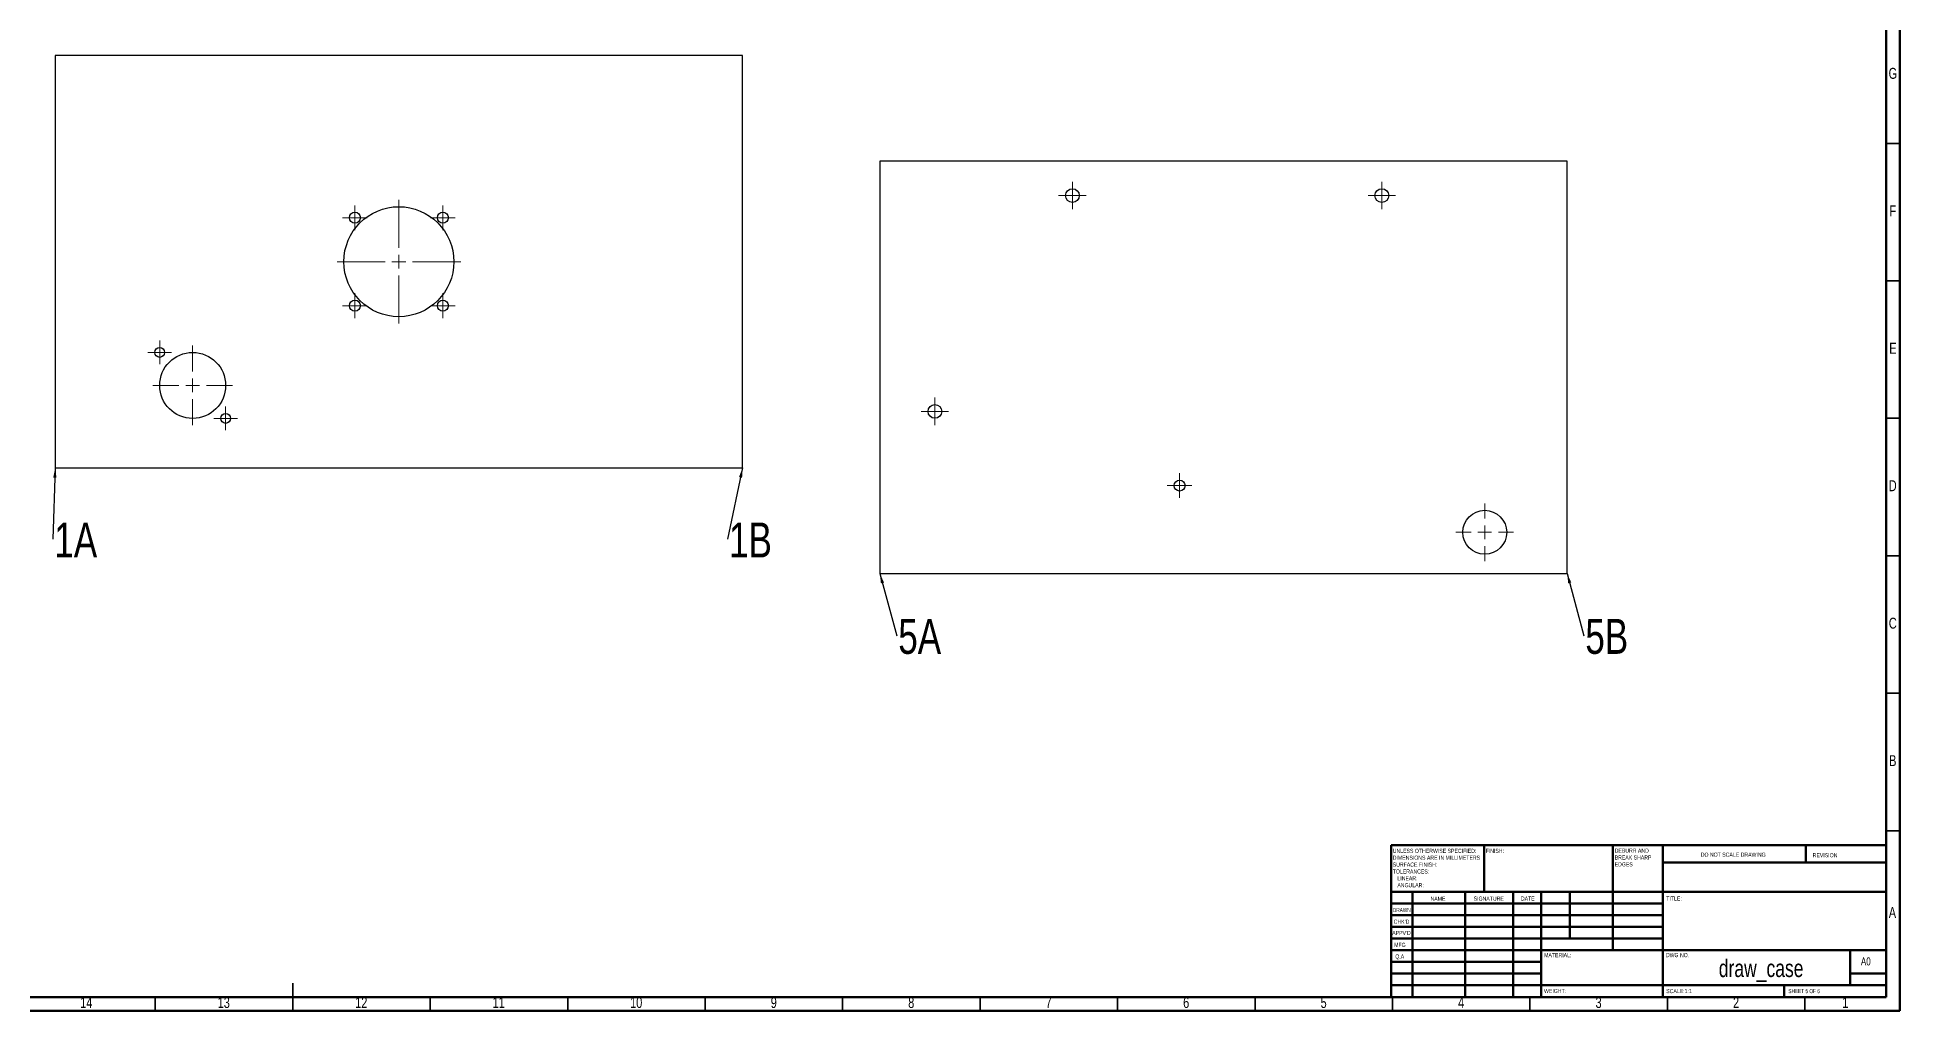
# Model space of a CAD drawing. Header units: millimetres. Extents: x 1 to 1184, y 0 to 836.
# Drawn here: x 507 to 1184, y 5 to 359 of the extents above; entities that cross this region are included whole.
import ezdxf

# ---------------------------------------------------------------- set-up
doc = ezdxf.new("R2010")
doc.units = ezdxf.units.MM
doc.styles.add('SLDTEXTSTYLE0', font='TXT', dxfattribs={"width": 0.75})
doc.styles.add('SLDTEXTSTYLE1', font='TXT', dxfattribs={"width": 0.686449})
doc.styles.add('SLDTEXTSTYLE2', font='TXT', dxfattribs={"width": 0.6875})
doc.dimstyles.new('SLDDIMSTYLE0', dxfattribs={"dimtxt": 0.18, "dimasz": 3.556, "dimexe": 0, "dimexo": 0.0625, "dimgap": 0, "dimtad": 0, "dimtih": 1, "dimtoh": 1, "dimdec": 0, "dimrnd": 1e-09, "dimzin": 0, "dimdsep": 46, "dimtxsty": 'Standard', "dimsah": 1, "dimcen": 0.09, "dimadec": 0, "dimazin": 0, "dimtfac": 3.556, "dimtdec": 0, "dimtofl": 0, "dimtmove": 0, "dimatfit": 3, "dimfxl": 0, "dimfrac": 2, "dimtolj": 1, "dimtzin": 0, "dimarcsym": 0})

# ---------------------------------------------------------------- blocks, each defined once
blk = doc.blocks.new('SW_NOTE_10')
at = {"color": 0, "linetype": 'Continuous', "lineweight": 0, "char_height": 1.5, "attachment_point": 1, "style": 'SLDTEXTSTYLE0'}
for s, insert in [('UNLESS OTHERWISE SPECIFIED:', (0, 1.93)), ('TOLERANCES:', (0, -5.57)), ('SURFACE FINISH:', (0, -3.07)), ('DIMENSIONS ARE IN MILLIMETERS', (0, -0.57)), ('ANGULAR:', (1.69, -10.57)), ('LINEAR:', (1.69, -8.07))]:
    blk.add_mtext(s, dxfattribs=dict(at, insert=insert))
blk = doc.blocks.new('SW_NOTE_11')
at = {"color": 0, "linetype": 'Continuous', "lineweight": 0, "char_height": 1.5, "attachment_point": 1, "style": 'SLDTEXTSTYLE0'}
for s, insert in [('DEBURR AND', (0, 1.93)), ('BREAK SHARP', (0, -0.57)), ('EDGES', (0, -3.07))]:
    blk.add_mtext(s, dxfattribs=dict(at, insert=insert))
blk = doc.blocks.new('SW_NOTE_12')
at = {"color": 0, "linetype": 'Continuous', "lineweight": 0, "insert": (0.57, 6.11), "char_height": 12.7, "attachment_point": 1, "style": 'SLDTEXTSTYLE0'}
blk.add_mtext('1A', dxfattribs=at)
blk = doc.blocks.new('SW_NOTE_13')
at = {"color": 0, "linetype": 'Continuous', "lineweight": 0, "insert": (0.53, 6.11), "char_height": 12.7, "attachment_point": 1, "style": 'SLDTEXTSTYLE0'}
blk.add_mtext('1B', dxfattribs=at)
blk = doc.blocks.new('SW_CENTERMARKSYMBOL_66')
at = {"color": 0, "linetype": 'Continuous', "lineweight": 0}
for p, q in [((0, 5), (0, 22.5)), ((-5, 0), (-22.5, 0)), ((0, 0), (-2.5, 0)), ((0, 0), (0, 2.5)), ((0, 0), (0, -2.5)), ((0, 0), (2.5, 0)), ((5, 0), (22.5, 0)), ((0, -5), (0, -22.5))]:
    blk.add_line(p, q, dxfattribs=at)
blk = doc.blocks.new('SW_CENTERMARKSYMBOL_67')
at = {"color": 0, "linetype": 'Continuous', "lineweight": 0}
for p, q in [((-2.5, 0), (-4.5, 0)), ((0, 0), (-2.5, 0)), ((0, 2.5), (0, 4.5)), ((0, 0), (0, 2.5)), ((0, 0), (0, -2.5)), ((0, 0), (2.5, 0)), ((2.5, 0), (4.5, 0)), ((0, -2.5), (0, -4.5))]:
    blk.add_line(p, q, dxfattribs=at)
blk = doc.blocks.new('SW_CENTERMARKSYMBOL_68')
at = {"color": 0, "linetype": 'Continuous', "lineweight": 0}
for p, q in [((-2.5, 0), (-4.5, 0)), ((0, 0), (-2.5, 0)), ((0, 2.5), (0, 4.5)), ((0, 0), (0, 2.5)), ((0, 0), (0, -2.5)), ((0, 0), (2.5, 0)), ((2.5, 0), (4.5, 0)), ((0, -2.5), (0, -4.5))]:
    blk.add_line(p, q, dxfattribs=at)
blk = doc.blocks.new('SW_CENTERMARKSYMBOL_69')
at = {"color": 0, "linetype": 'Continuous', "lineweight": 0}
for p, q in [((-2.5, 0), (-4.5, 0)), ((0, 0), (-2.5, 0)), ((0, 2.5), (0, 4.5)), ((0, 0), (0, 2.5)), ((0, 0), (0, -2.5)), ((0, 0), (2.5, 0)), ((2.5, 0), (4.5, 0)), ((0, -2.5), (0, -4.5))]:
    blk.add_line(p, q, dxfattribs=at)
blk = doc.blocks.new('SW_CENTERMARKSYMBOL_70')
at = {"color": 0, "linetype": 'Continuous', "lineweight": 0}
for p, q in [((-2.5, 0), (-4.5, 0)), ((0, 0), (-2.5, 0)), ((0, 2.5), (0, 4.5)), ((0, 0), (0, 2.5)), ((0, 0), (0, -2.5)), ((0, 0), (2.5, 0)), ((2.5, 0), (4.5, 0)), ((0, -2.5), (0, -4.5))]:
    blk.add_line(p, q, dxfattribs=at)
blk = doc.blocks.new('SW_CENTERMARKSYMBOL_71')
at = {"color": 0, "linetype": 'Continuous', "lineweight": 0}
for p, q in [((0, 5), (0, 14.5)), ((-5, 0), (-14.5, 0)), ((0, 0), (-2.5, 0)), ((0, 0), (0, 2.5)), ((0, 0), (0, -2.5)), ((0, 0), (2.5, 0)), ((5, 0), (14.5, 0)), ((0, -5), (0, -14.5))]:
    blk.add_line(p, q, dxfattribs=at)
blk = doc.blocks.new('SW_CENTERMARKSYMBOL_72')
at = {"color": 0, "linetype": 'Continuous', "lineweight": 0}
for p, q in [((-2.5, 0), (-4.3, 0)), ((0, 0), (-2.5, 0)), ((0, 2.5), (0, 4.3)), ((0, 0), (0, 2.5)), ((0, 0), (0, -2.5)), ((0, 0), (2.5, 0)), ((2.5, 0), (4.3, 0)), ((0, -2.5), (0, -4.3))]:
    blk.add_line(p, q, dxfattribs=at)
blk = doc.blocks.new('SW_CENTERMARKSYMBOL_73')
at = {"color": 0, "linetype": 'Continuous', "lineweight": 0}
for p, q in [((-2.5, 0), (-4.3, 0)), ((0, 0), (-2.5, 0)), ((0, 2.5), (0, 4.3)), ((0, 0), (0, 2.5)), ((0, 0), (0, -2.5)), ((0, 0), (2.5, 0)), ((2.5, 0), (4.3, 0)), ((0, -2.5), (0, -4.3))]:
    blk.add_line(p, q, dxfattribs=at)
blk = doc.blocks.new('SW_NOTE_24')
at = {"color": 0, "linetype": 'Continuous', "lineweight": 0, "insert": (0.51, 6.14), "char_height": 12.7, "attachment_point": 1, "style": 'SLDTEXTSTYLE0'}
blk.add_mtext('5A', dxfattribs=at)
blk = doc.blocks.new('SW_NOTE_25')
at = {"color": 0, "linetype": 'Continuous', "lineweight": 0, "insert": (0.58, 6.14), "char_height": 12.7, "attachment_point": 1, "style": 'SLDTEXTSTYLE0'}
blk.add_mtext('5B', dxfattribs=at)
blk = doc.blocks.new('SW_CENTERMARKSYMBOL_86')
at = {"color": 0, "linetype": 'Continuous', "lineweight": 0}
for p, q in [((0, 5), (0, 10.5)), ((-5, 0), (-10.5, 0)), ((0, 0), (-2.5, 0)), ((0, 0), (0, 2.5)), ((0, 0), (0, -2.5)), ((0, 0), (2.5, 0)), ((5, 0), (10.5, 0)), ((0, -5), (0, -10.5))]:
    blk.add_line(p, q, dxfattribs=at)
blk = doc.blocks.new('SW_CENTERMARKSYMBOL_87')
at = {"color": 0, "linetype": 'Continuous', "lineweight": 0}
for p, q in [((-2.5, 0), (-5, 0)), ((0, 0), (-2.5, 0)), ((0, 2.5), (0, 5)), ((0, 0), (0, 2.5)), ((0, 0), (0, -2.5)), ((0, 0), (2.5, 0)), ((2.5, 0), (5, 0)), ((0, -2.5), (0, -5))]:
    blk.add_line(p, q, dxfattribs=at)
blk = doc.blocks.new('SW_CENTERMARKSYMBOL_88')
at = {"color": 0, "linetype": 'Continuous', "lineweight": 0}
for p, q in [((-2.5, 0), (-5, 0)), ((0, 0), (-2.5, 0)), ((0, 2.5), (0, 5)), ((0, 0), (0, 2.5)), ((0, 0), (0, -2.5)), ((0, 0), (2.5, 0)), ((2.5, 0), (5, 0)), ((0, -2.5), (0, -5))]:
    blk.add_line(p, q, dxfattribs=at)
blk = doc.blocks.new('SW_CENTERMARKSYMBOL_89')
at = {"color": 0, "linetype": 'Continuous', "lineweight": 0}
for p, q in [((-2.5, 0), (-5, 0)), ((0, 0), (-2.5, 0)), ((0, 2.5), (0, 5)), ((0, 0), (0, 2.5)), ((0, 0), (0, -2.5)), ((0, 0), (2.5, 0)), ((2.5, 0), (5, 0)), ((0, -2.5), (0, -5))]:
    blk.add_line(p, q, dxfattribs=at)
blk = doc.blocks.new('SW_CENTERMARKSYMBOL_90')
at = {"color": 0, "linetype": 'Continuous', "lineweight": 0}
for p, q in [((-2.5, 0), (-4.5, 0)), ((0, 0), (-2.5, 0)), ((0, 2.5), (0, 4.5)), ((0, 0), (0, 2.5)), ((0, 0), (0, -2.5)), ((0, 0), (2.5, 0)), ((2.5, 0), (4.5, 0)), ((0, -2.5), (0, -4.5))]:
    blk.add_line(p, q, dxfattribs=at)

msp = doc.modelspace()

# ---------------------------------------------------------------- linework, layer by layer
at = {"color": 7, "linetype": 'Continuous', "lineweight": 70}
for p, q in [((1184, 836), (1184, 5)), ((1179, 831), (1179, 10)), ((1179, 10), (20, 10)), ((1184, 5), (15, 5))]:
    msp.add_line(p, q, dxfattribs=at)
at = {"color": 7, "linetype": 'Continuous', "lineweight": 25}
for p, q in [((763.1, 352.48), (513.1, 352.48)), ((513.1, 352.48), (513.1, 202.48)), ((763.1, 202.48), (763.1, 352.48)), ((1063.06, 314.04), (813.06, 314.04)), ((813.06, 314.04), (813.06, 164.04)), ((1063.06, 164.04), (1063.06, 314.04)), ((513.1, 202.48), (763.1, 202.48)), ((813.06, 164.04), (1063.06, 164.04))]:
    msp.add_line(p, q, dxfattribs=at)
at = {"color": 7, "linetype": 'Continuous', "lineweight": 35}
for p, q in [((1179, 320.5), (1184, 320.5)), ((1179, 270.5), (1184, 270.5)), ((1179, 220.5), (1184, 220.5)), ((1179, 170.5), (1184, 170.5)), ((1179, 120.5), (1184, 120.5)), ((1179, 70.5), (1184, 70.5)), ((599.5, 5), (599.5, 15)), ((549.5, 10), (549.5, 5)), ((599.5, 10), (599.5, 5)), ((649.5, 10), (649.5, 5)), ((699.5, 10), (699.5, 5)), ((749.5, 10), (749.5, 5)), ((799.5, 10), (799.5, 5)), ((849.5, 10), (849.5, 5)), ((899.5, 10), (899.5, 5)), ((949.5, 10), (949.5, 5)), ((999.5, 10), (999.5, 5)), ((1049.5, 10), (1049.5, 5)), ((1099.5, 10), (1099.5, 5)), ((1149.5, 10), (1149.5, 5))]:
    msp.add_line(p, q, dxfattribs=at)
at = {"color": 7, "linetype": 'Continuous', "lineweight": 50}
for p, q in [((999, 65.25), (1179, 65.25)), ((999, 65.25), (999, 10)), ((1032.8, 48.25), (1032.8, 65.25)), ((1079.6, 65.25), (1079.6, 27)), ((1097.8, 65.25), (1097.8, 10)), ((1149.8, 58.88), (1149.8, 65.25)), ((1179, 58.88), (1097.8, 58.88)), ((1179, 48.25), (999, 48.25)), ((1006.8, 48.25), (1006.8, 10)), ((1025.99, 48.25), (1025.99, 10)), ((1043.4, 48.25), (1043.4, 10)), ((1053.6, 10), (1053.6, 48.25)), ((1064, 31.25), (1064, 48.25)), ((1097.8, 44), (999, 44)), ((1097.8, 39.75), (999, 39.75)), ((1097.8, 35.5), (999, 35.5)), ((1097.8, 31.25), (999, 31.25)), ((1053.6, 27), (999, 27)), ((1053.6, 22.75), (999, 22.75)), ((1053.6, 27), (1179, 27)), ((1166, 14.25), (1166, 27)), ((1053.6, 18.5), (999, 18.5)), ((999, 14.25), (1179, 14.25)), ((1142, 10), (1142, 14.25)), ((1179, 18.5), (1166, 18.5))]:
    msp.add_line(p, q, dxfattribs=at)
at = {"color": 7, "linetype": 'Continuous', "lineweight": 25}
for centre, radius in [((883.06, 301.54), 2.5), ((995.63, 301.54), 2.5), ((638.1, 277.48), 20), ((622.1, 293.48), 2), ((654.1, 293.48), 2), ((622.1, 261.48), 2), ((654.1, 261.48), 2), ((551.1, 244.48), 1.8), ((563.1, 232.48), 12), ((833.06, 223.04), 2.5), ((575.1, 220.48), 1.8), ((922.06, 196.04), 2), ((1033.06, 179.04), 8)]:
    msp.add_circle(centre, radius, dxfattribs=at)

# ---------------------------------------------------------------- block references
at = {"color": 7, "linetype": 'Continuous', "lineweight": 0}
for name, p in [('SW_CENTERMARKSYMBOL_87', (883.06, 301.54)), ('SW_CENTERMARKSYMBOL_89', (995.63, 301.54)), ('SW_CENTERMARKSYMBOL_66', (638.1, 277.48)), ('SW_CENTERMARKSYMBOL_67', (622.1, 293.48)), ('SW_CENTERMARKSYMBOL_68', (654.1, 293.48)), ('SW_CENTERMARKSYMBOL_70', (622.1, 261.48)), ('SW_CENTERMARKSYMBOL_69', (654.1, 261.48)), ('SW_CENTERMARKSYMBOL_72', (551.1, 244.48)), ('SW_CENTERMARKSYMBOL_71', (563.1, 232.48)), ('SW_CENTERMARKSYMBOL_73', (575.1, 220.48)), ('SW_CENTERMARKSYMBOL_88', (833.06, 223.04)), ('SW_CENTERMARKSYMBOL_90', (922.06, 196.04)), ('SW_CENTERMARKSYMBOL_86', (1033.06, 179.04)), ('SW_NOTE_12', (512.22, 176.49)), ('SW_NOTE_13', (757.67, 176.49)), ('SW_NOTE_24', (819.24, 141.39)), ('SW_NOTE_25', (1069.06, 141.39)), ('SW_NOTE_10', (999.59, 61.99)), ('SW_NOTE_11', (1080.31, 62.07))]:
    msp.add_blockref(name, p, dxfattribs=at)

# ---------------------------------------------------------------- texts
for s, insert, char_height, attachment_point, style in [('G', (1181.49, 347.97), 3.97, 2, 'SLDTEXTSTYLE0'), ('F', (1181.46, 297.97), 3.97, 2, 'SLDTEXTSTYLE0'), ('E', (1181.51, 247.97), 3.97, 2, 'SLDTEXTSTYLE0'), ('D', (1181.45, 197.97), 3.97, 2, 'SLDTEXTSTYLE0'), ('C', (1181.46, 147.97), 3.97, 2, 'SLDTEXTSTYLE0'), ('B', (1181.47, 97.97), 3.97, 2, 'SLDTEXTSTYLE0'), ('FINISH:', (1033.37, 63.92), 1.5, 1, 'SLDTEXTSTYLE0'), ('DO NOT SCALE DRAWING', (1111.61, 62.53), 1.5, 1, 'SLDTEXTSTYLE0'), ('REVISION', (1152.33, 62.33), 1.5, 1, 'SLDTEXTSTYLE0'), ('DRAWN', (999.64, 42.38), 1.5, 1, 'SLDTEXTSTYLE1'), ('NAME', (1013.32, 46.5), 1.5, 1, 'SLDTEXTSTYLE0'), ('SIGNATURE', (1029.03, 46.56), 1.5, 1, 'SLDTEXTSTYLE0'), ('DATE', (1046.21, 46.58), 1.5, 1, 'SLDTEXTSTYLE0'), ('TITLE:', (1099.09, 46.58), 1.5, 1, 'SLDTEXTSTYLE0'), ('A', (1181.34, 42.72), 3.97, 2, 'SLDTEXTSTYLE0'), ("APPV'D", (999.4, 34.07), 1.5, 1, 'SLDTEXTSTYLE0'), ("CHK'D", (999.94, 38.16), 1.5, 1, 'SLDTEXTSTYLE0'), ('MFG', (1000.12, 29.72), 1.5, 1, 'SLDTEXTSTYLE0'), ('Q.A', (1000.51, 25.5), 1.5, 1, 'SLDTEXTSTYLE0'), ('MATERIAL:', (1054.65, 25.99), 1.5, 1, 'SLDTEXTSTYLE0'), ('DWG NO.', (1098.95, 25.99), 1.5, 1, 'SLDTEXTSTYLE0'), ('draw_case', (1133.58, 23.61), 6.35, 2, 'SLDTEXTSTYLE0'), ('A0', (1169.87, 24.41), 2.91, 1, 'SLDTEXTSTYLE0'), ('14', (524.42, 9.97), 3.969, 2, 'SLDTEXTSTYLE0'), ('13', (574.42, 9.97), 3.969, 2, 'SLDTEXTSTYLE0'), ('12', (624.42, 9.97), 3.969, 2, 'SLDTEXTSTYLE0'), ('11', (674.42, 9.97), 3.969, 2, 'SLDTEXTSTYLE0'), ('10', (724.42, 9.97), 3.969, 2, 'SLDTEXTSTYLE0'), ('9', (774.46, 9.97), 3.97, 2, 'SLDTEXTSTYLE0'), ('8', (824.46, 9.97), 3.97, 2, 'SLDTEXTSTYLE0'), ('7', (874.46, 9.97), 3.97, 2, 'SLDTEXTSTYLE0'), ('6', (924.46, 9.97), 3.97, 2, 'SLDTEXTSTYLE0'), ('5', (974.46, 9.97), 3.97, 2, 'SLDTEXTSTYLE0'), ('4', (1024.46, 9.97), 3.97, 2, 'SLDTEXTSTYLE0'), ('WEIGHT:', (1054.62, 12.95), 1.499, 1, 'SLDTEXTSTYLE0'), ('3', (1074.46, 9.97), 3.97, 2, 'SLDTEXTSTYLE0'), ('SCALE:1:1', (1099.07, 12.9), 1.5, 1, 'SLDTEXTSTYLE0'), ('2', (1124.46, 9.97), 3.97, 2, 'SLDTEXTSTYLE0'), ('SHEET 5 OF 6', (1143.48, 12.9), 1.5, 1, 'SLDTEXTSTYLE2'), ('1', (1164.21, 9.97), 3.97, 2, 'SLDTEXTSTYLE0')]:
    msp.add_mtext(s, dxfattribs=dict(at, insert=insert, char_height=char_height, attachment_point=attachment_point, style=style))

# ---------------------------------------------------------------- leaders
for points in [[(513.1, 202.48), (512.22, 176.49)], [(763.1, 202.48), (757.67, 176.49)], [(813.06, 164.04), (819.24, 141.39)], [(1063.06, 164.04), (1069.06, 141.39)]]:
    msp.add_leader(points, dimstyle='SLDDIMSTYLE0', dxfattribs=at)

doc.saveas('drawing.dxf')
